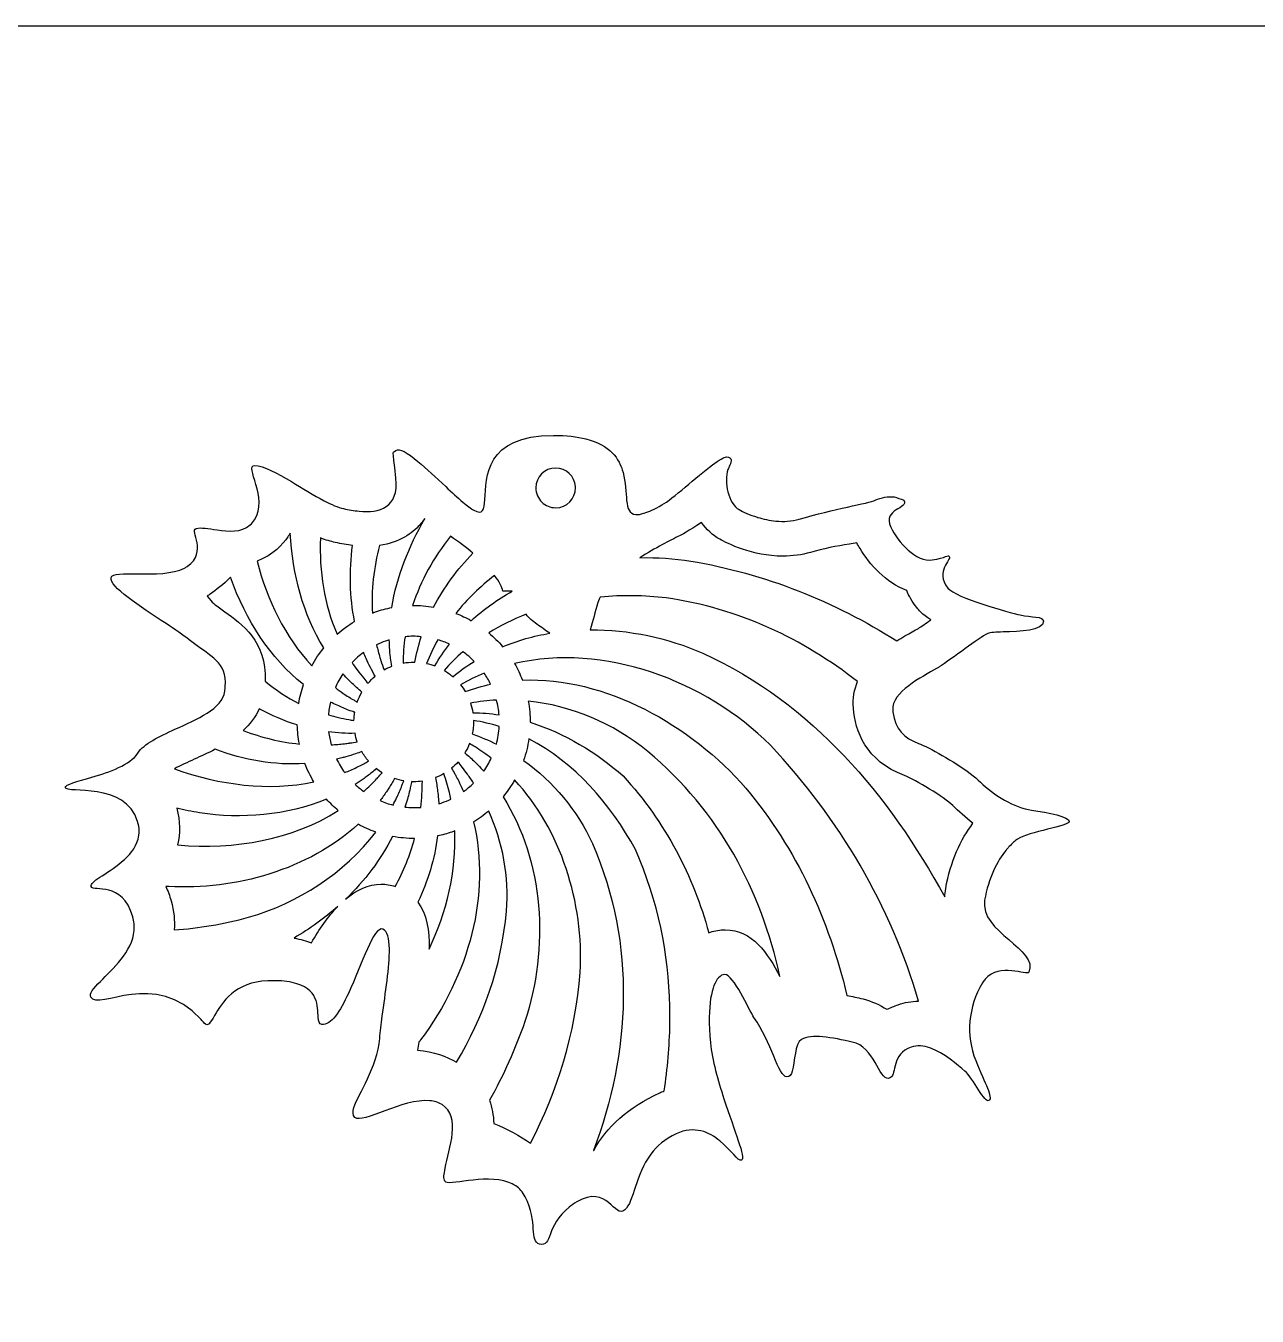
# Model space of a CAD drawing. Extents: x 0 to 395, y 0 to 130.
# Drawn here: x 271 to 333, y 65.1 to 130.1 of the extents above; entities that cross this region are included whole.
import ezdxf

# ---------------------------------------------------------------- set-up
doc = ezdxf.new("R2010")
doc.units = 0
doc.header["$MEASUREMENT"] = 0
doc.layers.add('DEFAULT', color=18, linetype='CONTINUOUS')

msp = doc.modelspace()

# ---------------------------------------------------------------- linework, layer by layer
at = {"layer": 'DEFAULT', "color": 18}
msp.add_lwpolyline([(395.05, 0.05), (0.05, 0.05), (0.05, 130.05), (395.05, 130.05)], close=True, dxfattribs=at)
at = {"layer": 'DEFAULT', "color": 240}
for points, knots in [([(320.374, 88.533), (320.385, 88.548), (320.395, 88.558), (320.406, 88.572), (320.448, 88.622), (320.487, 88.668), (320.526, 88.71), (320.674, 88.869), (320.818, 88.996), (320.95, 89.084), (321.485, 89.451), (323.549, 89.736), (323.552, 89.969), (323.56, 90.192), (322.487, 90.435), (321.651, 90.544), (320.794, 90.657), (319.735, 91.299), (319.072, 91.955), (318.536, 92.481), (317.305, 93.247), (316.465, 93.673), (316.264, 93.772), (316.088, 93.85), (315.95, 93.903), (315.255, 94.167), (314.765, 94.598), (314.67, 95.494), (314.663, 95.526), (314.663, 95.554), (314.659, 95.586), (314.588, 96.485), (316.134, 97.251), (316.864, 97.677), (316.91, 97.702), (316.952, 97.727), (316.991, 97.752), (317.647, 98.157), (318.994, 99.233), (319.443, 99.431), (319.573, 99.491), (319.866, 99.508), (320.212, 99.519), (321.055, 99.551), (322.237, 99.554), (322.251, 100.066), (322.261, 100.313), (321.623, 100.242), (321.08, 100.373), (320.533, 100.503), (317.823, 101.23), (317.432, 101.731), (316.758, 102.595), (317.633, 103.149), (317.503, 103.325), (317.439, 103.414), (317.351, 103.258), (316.645, 103.142), (315.845, 103.011), (314.909, 104.056), (314.56, 104.797), (314.116, 105.742), (315.495, 105.7), (315.217, 106.158), (315.051, 106.215), (314.888, 106.271), (314.723, 106.328), (314.44, 106.342), (314.084, 106.296), (313.777, 106.155), (313.442, 105.996), (311.668, 105.7), (309.946, 105.199), (309.561, 105.086), (309.163, 105.065), (308.771, 105.103), (308.443, 105.132), (308.126, 105.206), (307.847, 105.29), (307.844, 105.294), (307.84, 105.294), (307.836, 105.294), (307.833, 105.294), (307.829, 105.297), (307.826, 105.297), (307.441, 105.417), (307.124, 105.566), (306.919, 105.678), (306.386, 105.978), (306.136, 107.079), (306.354, 107.7), (306.379, 107.767), (306.418, 107.841), (306.45, 107.919), (306.534, 108.116), (306.591, 108.314), (306.281, 108.331), (306.161, 108.338), (305.903, 108.18), (305.579, 107.94), (304.774, 107.329), (303.554, 106.208), (303.031, 105.915), (302.658, 105.707), (302.365, 105.569), (302.132, 105.499), (302.129, 105.499), (302.121, 105.499), (302.118, 105.495), (301.959, 105.442), (301.825, 105.424), (301.716, 105.435), (301.06, 105.481), (301.349, 106.543), (301.07, 107.555), (300.88, 108.254), (300.421, 108.931), (299.2, 109.242), (298.759, 109.354), (298.22, 109.418), (297.56, 109.418), (294.113, 109.418), (294.18, 107.287), (294.11, 106.19), (294.078, 105.678), (294.015, 105.389), (293.549, 105.657), (293.408, 105.735), (293.228, 105.865), (293.002, 106.059), (292.738, 106.282), (292.445, 106.553), (292.138, 106.836), (291.662, 107.28), (291.16, 107.753), (290.73, 108.109), (290.212, 108.54), (289.795, 108.804), (289.629, 108.656), (289.432, 108.48), (289.464, 108.928), (289.629, 107.262), (289.781, 105.753), (288.801, 105.506), (287.777, 105.601), (287.513, 105.626), (287.244, 105.671), (286.991, 105.728), (286.712, 105.788), (286.377, 105.936), (286.017, 106.127), (285.492, 106.398), (284.913, 106.765), (284.363, 107.09), (283.636, 107.527), (282.955, 107.894), (282.525, 107.901), (281.956, 107.912), (283.234, 106.254), (282.507, 105.167), (282.44, 105.068), (282.366, 104.984), (282.288, 104.916), (281.833, 104.514), (281.191, 104.571), (280.616, 104.655), (280.192, 104.719), (279.808, 104.797), (279.561, 104.726), (279.212, 104.627), (280.186, 103.558), (279.117, 102.817), (279.074, 102.789), (279.032, 102.761), (278.983, 102.736), (278.397, 102.426), (277.427, 102.433), (276.626, 102.444), (275.914, 102.451), (275.335, 102.465), (275.282, 102.253), (275.165, 101.809), (276.749, 100.807), (278.058, 99.935), (278.499, 99.642), (278.905, 99.364), (279.209, 99.127), (280.341, 98.238), (281.117, 98.02), (281.032, 96.774), (281.029, 96.697), (281.018, 96.616), (281.008, 96.527), (280.948, 96.09), (280.595, 95.737), (280.116, 95.43), (279.65, 95.13), (279.064, 94.873), (278.499, 94.615), (277.695, 94.252), (276.937, 93.889), (276.63, 93.419), (276.626, 93.416), (276.626, 93.412), (276.623, 93.409), (276.252, 92.823), (275.197, 92.46), (274.315, 92.199), (273.571, 91.977), (272.954, 91.828), (272.975, 91.677), (273.028, 91.356), (276.002, 91.977), (276.619, 89.969), (276.721, 89.641), (276.718, 89.348), (276.64, 89.08), (276.39, 88.17), (275.321, 87.57), (274.711, 87.161), (274.425, 86.967), (274.241, 86.815), (274.283, 86.692), (274.39, 86.396), (275.847, 87.006), (276.372, 85.175), (276.443, 84.935), (276.46, 84.699), (276.443, 84.477), (276.348, 83.408), (275.36, 82.533), (274.739, 81.915), (274.397, 81.57), (274.163, 81.305), (274.259, 81.125), (274.644, 80.405), (277.487, 82.564), (279.811, 79.996), (279.865, 79.94), (279.914, 79.88), (279.967, 79.816), (280.15, 79.598), (280.274, 79.823), (280.493, 80.201), (280.863, 80.836), (281.512, 81.894), (283.184, 81.947), (283.682, 81.961), (284.077, 81.929), (284.394, 81.862), (285.756, 81.57), (285.682, 80.635), (285.71, 80.109), (285.724, 79.901), (285.753, 79.756), (285.893, 79.742), (286.366, 79.693), (286.818, 80.413), (287.238, 81.312), (287.922, 82.783), (288.514, 84.723), (288.973, 84.547), (289.203, 84.455), (289.291, 84.081), (289.298, 83.549), (289.308, 82.663), (289.097, 81.333), (288.938, 80.155), (288.889, 79.76), (288.839, 79.382), (288.811, 79.044), (288.681, 77.548), (287.735, 76.285), (287.516, 75.562), (287.446, 75.343), (287.449, 75.174), (287.562, 75.064), (287.943, 74.705), (289.954, 76.035), (291.337, 75.901), (291.559, 75.879), (291.767, 75.823), (291.951, 75.71), (292.914, 75.117), (292.307, 73.477), (292.106, 72.5), (292.046, 72.211), (292.025, 71.978), (292.088, 71.851), (292.243, 71.544), (294.043, 72.253), (295.309, 71.787), (295.433, 71.745), (295.55, 71.688), (295.662, 71.618), (295.859, 71.494), (296.018, 71.3), (296.142, 71.057), (296.798, 69.787), (296.332, 68.82), (296.865, 68.683), (297.514, 68.517), (297.186, 69.603), (298.357, 70.538), (298.47, 70.63), (298.593, 70.718), (298.738, 70.806), (300.291, 71.741), (300.65, 69.914), (301.162, 70.401), (301.628, 70.845), (301.691, 72.158), (302.471, 73.212), (302.77, 73.615), (303.173, 73.978), (303.744, 74.239), (304.679, 74.666), (305.413, 74.32), (305.953, 73.875), (306.521, 73.41), (306.877, 72.831), (307.032, 72.902), (307.268, 73.015), (306.679, 74.391), (306.153, 75.996), (305.847, 76.931), (305.561, 77.94), (305.476, 78.818), (305.289, 80.758), (305.55, 81.735), (305.882, 82.095), (305.981, 82.208), (306.09, 82.261), (306.196, 82.265), (306.633, 82.282), (307.42, 80.455), (307.667, 80.102), (308.531, 78.881), (308.898, 77.111), (309.322, 77.103), (309.459, 77.1), (309.54, 77.22), (309.597, 77.396), (309.745, 77.873), (309.706, 78.79), (310.059, 78.991), (310.546, 79.266), (311.561, 79.111), (312.684, 78.839), (312.729, 78.829), (312.772, 78.814), (312.814, 78.797), (313.82, 78.423), (314.014, 76.751), (314.539, 77.068), (314.867, 77.269), (314.592, 78.254), (315.583, 78.603), (315.883, 78.709), (316.208, 78.677), (316.525, 78.568), (317.256, 78.321), (317.954, 77.675), (318.282, 77.4), (318.727, 77.029), (319.302, 75.738), (319.506, 75.908), (319.715, 76.08), (319.312, 76.733), (318.836, 77.925), (318.328, 79.199), (318.455, 80.624), (319.178, 81.841), (319.221, 81.908), (319.263, 81.972), (319.309, 82.025), (320.039, 82.878), (321.425, 82.194), (321.51, 82.378), (322.05, 83.528), (319.016, 84.399), (319.288, 86.008), (319.478, 87.129), (319.926, 87.987), (320.374, 88.533)], [1, 1, 1, 1, 2, 2, 2, 3, 3, 3, 4, 4, 4, 5, 5, 5, 6, 6, 6, 7, 7, 7, 8.013454, 8.013454, 8.013454, 9.013454, 9.013454, 9.013454, 10.013454, 10.013454, 10.013454, 11.013454, 11.013454, 11.013454, 12.013454, 12.013454, 12.013454, 13.013454, 13.013454, 13.013454, 14.013454, 14.013454, 14.013454, 15.013454, 15.013454, 15.013454, 16.013454, 16.013454, 16.013454, 17.013454, 17.013454, 17.013454, 18.013454, 18.013454, 18.013454, 19.013454, 19.013454, 19.013454, 20.013454, 20.013454, 20.013454, 21.013454, 21.013454, 21.013454, 22.013454, 22.013454, 22.013454, 23.013454, 23.013454, 23.013454, 24.013454, 24.013454, 24.013454, 25.013454, 25.013454, 25.013454, 26.034454, 26.034454, 26.034454, 27.034454, 27.034454, 27.034454, 28.034454, 28.034454, 28.034454, 29.034454, 29.034454, 29.034454, 30.034454, 30.034454, 30.034454, 31.034454, 31.034454, 31.034454, 32.034454, 32.034454, 32.034454, 33.034454, 33.034454, 33.034454, 34.044454, 34.044454, 34.044454, 35.044454, 35.044454, 35.044454, 36.044454, 36.044454, 36.044454, 37.044454, 37.044454, 37.044454, 38.054454, 38.054454, 38.054454, 39.054454, 39.054454, 39.054454, 40.054454, 40.054454, 40.054454, 41.054454, 41.054454, 41.054454, 42.054454, 42.054454, 42.054454, 43.054454, 43.054454, 43.054454, 44.054454, 44.054454, 44.054454, 45.054454, 45.054454, 45.054454, 46.054454, 46.054454, 46.054454, 47.054454, 47.054454, 47.054454, 48.054454, 48.054454, 48.054454, 49.054454, 49.054454, 49.054454, 50.054454, 50.054454, 50.054454, 51.054454, 51.054454, 51.054454, 52.054454, 52.054454, 52.054454, 53.054454, 53.054454, 53.054454, 54.054454, 54.054454, 54.054454, 55.054454, 55.054454, 55.054454, 56.054454, 56.054454, 56.054454, 57.054454, 57.054454, 57.054454, 58.054454, 58.054454, 58.054454, 59.054454, 59.054454, 59.054454, 60.054454, 60.054454, 60.054454, 61.054454, 61.054454, 61.054454, 62.054454, 62.054454, 62.054454, 63.054454, 63.054454, 63.054454, 64.054454, 64.054454, 64.054454, 65.054454, 65.054454, 65.054454, 66.054454, 66.054454, 66.054454, 67.054454, 67.054454, 67.054454, 68.054454, 68.054454, 68.054454, 69.054454, 69.054454, 69.054454, 70.054454, 70.054454, 70.054454, 71.054454, 71.054454, 71.054454, 72.054454, 72.054454, 72.054454, 73.054454, 73.054454, 73.054454, 74.054454, 74.054454, 74.054454, 75.054454, 75.054454, 75.054454, 76.054454, 76.054454, 76.054454, 77.054454, 77.054454, 77.054454, 78.054454, 78.054454, 78.054454, 79.054454, 79.054454, 79.054454, 80.054454, 80.054454, 80.054454, 81.054454, 81.054454, 81.054454, 82.054454, 82.054454, 82.054454, 83.054454, 83.054454, 83.054454, 84.054454, 84.054454, 84.054454, 85.054454, 85.054454, 85.054454, 86.054454, 86.054454, 86.054454, 87.068596, 87.068596, 87.068596, 88.068596, 88.068596, 88.068596, 89.068596, 89.068596, 89.068596, 90.068596, 90.068596, 90.068596, 91.068596, 91.068596, 91.068596, 92.082738, 92.082738, 92.082738, 93.082738, 93.082738, 93.082738, 94.082738, 94.082738, 94.082738, 95.082738, 95.082738, 95.082738, 96.082738, 96.082738, 96.082738, 97.082738, 97.082738, 97.082738, 98.093738, 98.093738, 98.093738, 99.093738, 99.093738, 99.093738, 100.103738, 100.103738, 100.103738, 101.103738, 101.103738, 101.103738, 102.103738, 102.103738, 102.103738, 103.103738, 103.103738, 103.103738, 104.103738, 104.103738, 104.103738, 105.112738, 105.112738, 105.112738, 106.112738, 106.112738, 106.112738, 107.112738, 107.112738, 107.112738, 108.112738, 108.112738, 108.112738, 109.122738, 109.122738, 109.122738, 110.122738, 110.122738, 110.122738, 111.122738, 111.122738, 111.122738, 112.122738, 112.122738, 112.122738, 113.122738, 113.122738, 113.122738, 114.122738, 114.122738, 114.122738, 115.122738, 115.122738, 115.122738, 116.122738, 116.122738, 116.122738, 117.122738, 117.122738, 117.122738, 118.122738, 118.122738, 118.122738, 119.122738, 119.122738, 119.122738, 120.122738, 120.122738, 120.122738, 121.122738, 121.122738, 121.122738, 122.122738, 122.122738, 122.122738, 123.122738, 123.122738, 123.122738, 124.122738, 124.122738, 124.122738, 125.122738, 125.122738, 125.122738, 126.122738, 126.122738, 126.122738, 127.122738, 127.122738, 127.122738, 128.122738, 128.122738, 128.122738, 129.122738, 129.122738, 129.122738, 129.122738]), ([(297.676, 107.774), (298.209, 107.774), (298.643, 107.361), (298.675, 106.836), (298.678, 106.814), (298.678, 106.793), (298.678, 106.772), (298.678, 106.222), (298.23, 105.774), (297.676, 105.774), (297.405, 105.774), (297.161, 105.883), (296.981, 106.056), (296.795, 106.239), (296.678, 106.493), (296.678, 106.772), (296.678, 107.326), (297.126, 107.774), (297.676, 107.774)], [1, 1, 1, 1, 2, 2, 2, 3, 3, 3, 4, 4, 4, 5, 5, 5, 6, 6, 6, 7, 7, 7, 7]), ([(288.801, 103.876), (289.82, 104.02), (290.459, 104.493), (290.826, 104.899), (290.91, 104.994), (291.002, 105.107), (291.087, 105.23), (290.282, 103.833), (289.672, 102.299), (289.421, 100.747), (289.146, 100.697), (288.871, 100.623), (288.599, 100.528), (288.547, 100.51), (288.494, 100.489), (288.441, 100.471), (288.377, 101.611), (288.511, 102.757), (288.801, 103.876)], [1, 1, 1, 1, 2, 2, 2, 3, 3, 3, 4, 4, 4, 5, 5, 5, 6, 6, 6, 7, 7, 7, 7]), ([(303.913, 104.363), (303.938, 104.373), (304.397, 104.61), (305.021, 105.026), (305.268, 104.684), (305.579, 104.391), (305.949, 104.183), (306.305, 103.985), (307.582, 103.333), (309.12, 103.333), (309.607, 103.333), (310.077, 103.4), (310.514, 103.527), (311.142, 103.71), (311.844, 103.841), (312.472, 103.939), (312.602, 103.96), (312.729, 103.982), (312.853, 103.999), (312.899, 103.908), (312.952, 103.816), (313.008, 103.721), (313.488, 102.913), (314.313, 102.01), (315.361, 101.6), (315.474, 101.325), (315.64, 101.039), (315.866, 100.747), (315.957, 100.63), (316.127, 100.412), (316.571, 100.129), (316.328, 99.953), (316.095, 99.791), (315.947, 99.699), (315.862, 99.65), (315.756, 99.59), (315.64, 99.523), (315.41, 99.396), (315.142, 99.244), (314.86, 99.064), (311.731, 101.054), (308.221, 102.461), (304.478, 103.086), (303.638, 103.22), (302.782, 103.276), (301.924, 103.255), (302.682, 103.738), (303.458, 104.13), (303.913, 104.363)], [1, 1, 1, 1, 2, 2, 2, 3, 3, 3, 4, 4, 4, 5, 5, 5, 6, 6, 6, 7, 7, 7, 8, 8, 8, 9, 9, 9, 10, 10, 10, 11, 11, 11, 12, 12, 12, 13, 13, 13, 14, 14, 14, 15, 15, 15, 16, 16, 16, 17, 17, 17, 17]), ([(284.179, 104.303), (284.211, 104.35), (284.243, 104.397), (284.274, 104.444), (284.285, 104.458), (284.296, 104.476), (284.306, 104.49), (284.422, 102.408), (284.955, 100.394), (285.992, 98.711), (285.763, 98.432), (285.559, 98.129), (285.386, 97.812), (284.049, 99.265), (283.131, 101.121), (282.634, 103.079), (283.46, 103.407), (283.936, 103.936), (284.179, 104.303)], [0, 0, 0, 0, 0.482597, 0.482597, 0.482597, 1.482597, 1.482597, 1.482597, 2.482597, 2.482597, 2.482597, 3.482597, 3.482597, 3.482597, 4.482597, 4.482597, 4.482597, 5.482597, 5.482597, 5.482597, 5.482597]), ([(285.823, 104.253), (286.098, 104.151), (286.349, 104.073), (286.571, 104.024), (286.881, 103.953), (287.171, 103.904), (287.446, 103.876), (287.273, 102.578), (287.294, 101.283), (287.548, 100.045), (287.231, 99.858), (286.934, 99.642), (286.662, 99.403), (286.013, 100.912), (285.76, 102.563), (285.823, 104.253)], [1, 1, 1, 1, 2, 2, 2, 3, 3, 3, 4, 4, 4, 5, 5, 5, 6, 6, 6, 6]), ([(292.375, 104.338), (292.798, 104.059), (293.179, 103.766), (293.51, 103.481), (292.716, 102.669), (292.042, 101.759), (291.528, 100.764), (291.182, 100.828), (290.826, 100.856), (290.469, 100.852), (290.878, 102.094), (291.538, 103.269), (292.375, 104.338)], [1, 1, 1, 1, 2, 2, 2, 3, 3, 3, 4, 4, 4, 5, 5, 5, 5]), ([(281.014, 100.535), (280.842, 100.655), (280.655, 100.789), (280.454, 100.948), (280.348, 101.029), (280.256, 101.142), (280.122, 101.325), (280.172, 101.357), (280.221, 101.389), (280.267, 101.42), (280.563, 101.625), (280.954, 101.897), (281.293, 102.271), (282.073, 100.119), (283.283, 98.196), (284.973, 96.87), (284.867, 96.563), (284.786, 96.242), (284.737, 95.917), (284.144, 96.21), (283.576, 96.58), (283.043, 97.039), (283.114, 99.046), (281.861, 99.932), (281.014, 100.535)], [1, 1, 1, 1, 2, 2, 2, 3, 3, 3, 4, 4, 4, 5, 5, 5, 6, 6, 6, 7, 7, 7, 8, 8, 8, 9, 9, 9, 9]), ([(294.593, 102.366), (294.84, 102.045), (294.985, 101.773), (295.009, 101.576), (295.168, 101.572), (295.327, 101.569), (295.486, 101.565), (294.738, 101.149), (294.043, 100.655), (293.422, 100.083), (293.171, 100.228), (292.914, 100.352), (292.646, 100.454), (293.21, 101.159), (293.87, 101.798), (294.593, 102.366)], [1, 1, 1, 1, 2, 2, 2, 3.351333, 3.351333, 3.351333, 4.351333, 4.351333, 4.351333, 5.351333, 5.351333, 5.351333, 6.351333, 6.351333, 6.351333, 6.351333]), ([(317.326, 86.586), (317.301, 86.445), (317.287, 86.307), (317.273, 86.17), (314.462, 91.289), (310.645, 95.903), (305.095, 98.447), (303.324, 99.223), (301.356, 99.639), (299.412, 99.628), (299.543, 100.083), (299.673, 100.539), (299.803, 100.994), (299.811, 101.022), (299.85, 101.128), (299.92, 101.276), (301.035, 101.382), (302.16, 101.364), (303.239, 101.23), (306.937, 100.701), (310.133, 99.159), (312.888, 97.014), (312.722, 96.619), (312.634, 96.175), (312.673, 95.677), (312.764, 94.538), (313.283, 93.028), (315.252, 92.28), (315.795, 92.075), (317.262, 91.186), (317.679, 90.777), (317.971, 90.488), (318.317, 90.174), (318.698, 89.878), (318.095, 89.08), (317.559, 87.976), (317.326, 86.586)], [1, 1, 1, 1, 2, 2, 2, 3, 3, 3, 4, 4, 4, 8.025765, 8.025765, 8.025765, 9.025765, 9.025765, 9.025765, 10.025765, 10.025765, 10.025765, 11.025765, 11.025765, 11.025765, 12.025765, 12.025765, 12.025765, 13.025765, 13.025765, 13.025765, 14.025765, 14.025765, 14.025765, 15.025765, 15.025765, 15.025765, 16.025765, 16.025765, 16.025765, 16.025765]), ([(296.735, 99.904), (296.95, 99.753), (297.165, 99.602), (297.38, 99.452), (296.562, 99.314), (295.768, 99.089), (295.006, 98.775), (294.791, 99.029), (294.558, 99.261), (294.304, 99.47), (294.897, 99.84), (295.532, 100.154), (296.195, 100.408), (296.329, 100.214), (296.512, 100.059), (296.735, 99.904)], [0, 0, 0, 0, 2.233226, 2.233226, 2.233226, 3.233226, 3.233226, 3.233226, 4.233226, 4.233226, 4.233226, 5.233226, 5.233226, 5.233226, 6.233226, 6.233226, 6.233226, 6.233226]), ([(288.656, 98.87), (288.801, 98.944), (288.955, 99.004), (289.111, 99.06), (289.171, 99.082), (289.234, 99.103), (289.294, 99.12), (289.298, 98.951), (289.305, 98.782), (289.316, 98.616), (289.319, 98.559), (289.323, 98.507), (289.33, 98.45), (289.336, 98.365), (289.347, 98.281), (289.358, 98.196), (289.376, 98.062), (289.393, 97.924), (289.418, 97.787), (289.284, 97.737), (289.157, 97.674), (289.033, 97.603), (288.973, 97.759), (288.92, 97.917), (288.871, 98.073), (288.857, 98.122), (288.839, 98.171), (288.825, 98.224), (288.759, 98.439), (288.705, 98.655), (288.656, 98.87)], [1, 1, 1, 1, 2, 2, 2, 3, 3, 3, 4, 4, 4, 5, 5, 5, 6, 6, 6, 7, 7, 7, 8, 8, 8, 9, 9, 9, 10, 10, 10, 11, 11, 11, 11]), ([(289.993, 97.953), (289.989, 98.397), (290.025, 98.842), (290.092, 99.279), (290.367, 99.307), (290.639, 99.307), (290.907, 99.279), (290.772, 98.863), (290.663, 98.436), (290.586, 97.999), (290.566, 97.999), (290.546, 97.999), (290.526, 97.999), (290.342, 97.999), (290.166, 97.981), (289.993, 97.953)], [1, 1, 1, 1, 2, 2, 2, 3, 3, 3, 4, 4, 4, 4.17, 4.17, 4.17, 5.17, 5.17, 5.17, 5.17]), ([(291.588, 97.804), (291.453, 97.857), (291.316, 97.9), (291.171, 97.928), (291.333, 98.341), (291.528, 98.743), (291.742, 99.124), (291.944, 99.064), (292.138, 98.993), (292.325, 98.902), (292.057, 98.556), (291.806, 98.193), (291.588, 97.804)], [1, 1, 1, 1, 2, 2, 2, 3, 3, 3, 4, 4, 4, 5, 5, 5, 5]), ([(314.927, 80.737), (314.74, 80.67), (314.55, 80.596), (314.355, 80.508), (314.007, 80.734), (313.608, 80.921), (313.167, 81.03), (312.871, 81.1), (312.599, 81.16), (312.345, 81.21), (311.449, 85.002), (309.83, 88.562), (307.261, 91.645), (304.51, 94.816), (300.164, 97.268), (296.001, 97.092), (295.888, 97.385), (295.757, 97.66), (295.606, 97.924), (300.089, 98.972), (305.219, 97.085), (308.496, 93.808), (311.971, 90.1), (314.582, 85.697), (315.957, 80.917), (315.601, 80.913), (315.255, 80.854), (314.927, 80.737)], [1, 1, 1, 1, 2, 2, 2, 3, 3, 3, 4, 4, 4, 5, 5, 5, 6, 6, 6, 7, 7, 7, 8, 8, 8, 9, 9, 9, 10, 10, 10, 10]), ([(288.007, 98.482), (288.046, 98.38), (288.088, 98.281), (288.134, 98.178), (288.264, 97.875), (288.416, 97.579), (288.585, 97.289), (288.455, 97.18), (288.335, 97.06), (288.226, 96.93), (288.151, 97.014), (288.077, 97.099), (288.007, 97.184), (287.89, 97.321), (287.785, 97.462), (287.682, 97.603), (287.591, 97.727), (287.502, 97.854), (287.421, 97.981), (287.597, 98.164), (287.795, 98.334), (288.007, 98.482)], [1, 1, 1, 1, 2, 2, 2, 3, 3, 3, 4, 4, 4, 5, 5, 5, 6, 6, 6, 7, 7, 7, 8, 8, 8, 8]), ([(292.501, 97.258), (292.367, 97.378), (292.219, 97.487), (292.064, 97.579), (292.353, 97.914), (292.667, 98.228), (293.002, 98.517), (293.207, 98.376), (293.397, 98.214), (293.57, 98.037), (293.2, 97.808), (292.843, 97.55), (292.501, 97.258)], [1, 1, 1, 1, 2, 2, 2, 3, 3, 3, 4, 4, 4, 5, 5, 5, 5]), ([(287.538, 96.069), (287.488, 96.097), (287.442, 96.125), (287.396, 96.153), (287.372, 96.164), (287.351, 96.178), (287.326, 96.196), (287.224, 96.256), (287.128, 96.319), (287.03, 96.386), (287.012, 96.397), (286.991, 96.411), (286.973, 96.425), (286.839, 96.517), (286.709, 96.616), (286.578, 96.714), (286.68, 96.958), (286.807, 97.187), (286.959, 97.406), (287.054, 97.3), (287.153, 97.194), (287.255, 97.092), (287.312, 97.032), (287.372, 96.972), (287.432, 96.919), (287.502, 96.848), (287.573, 96.781), (287.647, 96.718), (287.732, 96.64), (287.816, 96.566), (287.901, 96.499), (287.905, 96.492), (287.912, 96.489), (287.915, 96.489), (287.82, 96.33), (287.745, 96.161), (287.682, 95.988), (287.633, 96.009), (287.587, 96.037), (287.538, 96.069)], [1, 1, 1, 1, 2, 2, 2, 3, 3, 3, 4, 4, 4, 5, 5, 5, 6, 6, 6, 7, 7, 7, 8, 8, 8, 9, 9, 9, 10, 10, 10, 11, 11, 11, 12, 12, 12, 13, 13, 13, 14, 14, 14, 14]), ([(293.125, 96.51), (293.055, 96.633), (292.974, 96.75), (292.886, 96.859), (293.27, 97.081), (293.669, 97.272), (294.071, 97.438), (294.195, 97.265), (294.304, 97.081), (294.396, 96.887), (293.969, 96.792), (293.542, 96.669), (293.125, 96.51)], [1, 1, 1, 1, 2, 2, 2, 3, 3, 3, 4, 4, 4, 5, 5, 5, 5]), ([(284.765, 93.871), (283.812, 93.966), (282.86, 94.196), (281.932, 94.555), (282.267, 94.862), (282.553, 95.222), (282.747, 95.642), (283.364, 95.307), (284.003, 95.032), (284.662, 94.831), (284.67, 94.513), (284.705, 94.192), (284.765, 93.871)], [1, 1, 1, 1, 2, 2, 2, 3, 3, 3, 4, 4, 4, 5, 5, 5, 5]), ([(286.673, 95.822), (286.867, 95.73), (287.065, 95.645), (287.27, 95.568), (287.308, 95.554), (287.351, 95.536), (287.393, 95.526), (287.432, 95.511), (287.471, 95.497), (287.509, 95.483), (287.524, 95.48), (287.538, 95.476), (287.552, 95.469), (287.531, 95.335), (287.516, 95.197), (287.513, 95.06), (287.428, 95.074), (287.336, 95.085), (287.252, 95.102), (286.903, 95.162), (286.564, 95.24), (286.229, 95.335), (286.243, 95.557), (286.278, 95.776), (286.331, 95.988), (286.444, 95.928), (286.557, 95.871), (286.673, 95.822)], [1, 1, 1, 1, 2, 2, 2, 3, 3, 3, 4, 4, 4, 5.01, 5.01, 5.01, 6.01, 6.01, 6.01, 7.01, 7.01, 7.01, 8.01, 8.01, 8.01, 9.01, 9.01, 9.01, 10.01, 10.01, 10.01, 10.01]), ([(294.695, 96.083), (294.763, 95.836), (294.805, 95.586), (294.826, 95.339), (294.388, 95.409), (293.947, 95.448), (293.503, 95.451), (293.478, 95.617), (293.44, 95.78), (293.387, 95.935), (293.821, 96.012), (294.258, 96.062), (294.695, 96.083)], [1, 1, 1, 1, 2, 2, 2, 3, 3, 3, 4, 4, 4, 5, 5, 5, 5]), ([(306.21, 84.512), (306.178, 84.512), (306.147, 84.512), (306.115, 84.512), (305.864, 84.501), (305.617, 84.448), (305.388, 84.364), (304.609, 87.221), (303.229, 89.913), (301.074, 92.262), (299.74, 93.448), (298.124, 94.418), (296.392, 94.968), (296.396, 95.321), (296.364, 95.677), (296.297, 96.03), (298.438, 95.808), (300.545, 94.943), (302.312, 93.497), (305.942, 90.474), (308.016, 86.487), (308.976, 82.155), (308.352, 83.33), (307.604, 84.512), (306.21, 84.512)], [1, 1, 1, 1, 1.269, 1.269, 1.269, 2.269, 2.269, 2.269, 3.269, 3.269, 3.269, 4.269, 4.269, 4.269, 5.269, 5.269, 5.269, 6.269, 6.269, 6.269, 7.269, 7.269, 7.269, 8.269, 8.269, 8.269, 8.269]), ([(293.478, 94.379), (293.517, 94.573), (293.538, 94.778), (293.538, 94.986), (293.538, 95.009), (293.538, 95.033), (293.538, 95.056), (293.979, 94.989), (294.41, 94.887), (294.829, 94.756), (294.819, 94.453), (294.77, 94.153), (294.688, 93.864), (294.297, 94.062), (293.894, 94.234), (293.478, 94.379)], [1, 1, 1, 1, 2, 2, 2, 2.2, 2.2, 2.2, 3.2, 3.2, 3.2, 4.2, 4.2, 4.2, 5.2, 5.2, 5.2, 5.2]), ([(287.682, 93.987), (287.559, 93.963), (287.439, 93.942), (287.315, 93.924), (287.301, 93.92), (287.291, 93.92), (287.276, 93.92), (287.199, 93.906), (287.121, 93.899), (287.043, 93.889), (287.037, 93.885), (287.03, 93.885), (287.019, 93.885), (286.913, 93.871), (286.807, 93.86), (286.702, 93.853), (286.592, 93.843), (286.482, 93.836), (286.373, 93.829), (286.31, 94.047), (286.268, 94.266), (286.239, 94.485), (286.677, 94.428), (287.121, 94.4), (287.569, 94.411), (287.594, 94.266), (287.633, 94.125), (287.682, 93.987)], [1, 1, 1, 1, 2, 2, 2, 3, 3, 3, 4, 4, 4, 5, 5, 5, 6, 6, 6, 7, 7, 7, 8, 8, 8, 9, 9, 9, 10, 10, 10, 10]), ([(279.466, 93.102), (279.798, 93.254), (280.161, 93.416), (280.521, 93.606), (281.981, 93.046), (283.527, 92.795), (285.047, 92.887), (285.17, 92.562), (285.322, 92.252), (285.495, 91.962), (283.23, 91.49), (280.753, 91.797), (278.471, 92.622), (278.746, 92.777), (279.162, 92.964), (279.466, 93.102)], [1, 1, 1, 1, 2, 2, 2, 3.011, 3.011, 3.011, 4.011, 4.011, 4.011, 5.011, 5.011, 5.011, 6.011, 6.011, 6.011, 6.011]), ([(293.104, 93.423), (293.193, 93.575), (293.27, 93.73), (293.333, 93.896), (293.429, 93.839), (293.524, 93.783), (293.62, 93.726), (293.746, 93.645), (293.874, 93.561), (294.004, 93.469), (294.149, 93.37), (294.29, 93.264), (294.427, 93.155), (294.325, 92.926), (294.198, 92.707), (294.053, 92.502), (293.958, 92.612), (293.859, 92.717), (293.754, 92.82), (293.708, 92.869), (293.662, 92.915), (293.616, 92.957), (293.453, 93.123), (293.281, 93.278), (293.104, 93.423)], [1, 1, 1, 1, 2, 2, 2, 3, 3, 3, 5, 5, 5, 6, 6, 6, 7, 7, 7, 8, 8, 8, 9, 9, 9, 10, 10, 10, 10]), ([(302.922, 76.306), (301.356, 75.59), (300.216, 74.567), (299.599, 73.396), (299.596, 73.396), (299.592, 73.396), (299.589, 73.396), (301.419, 78.352), (301.765, 83.7), (299.529, 88.858), (298.773, 90.523), (297.571, 91.97), (296.061, 93.038), (296.184, 93.395), (296.276, 93.762), (296.329, 94.136), (298.611, 92.943), (300.456, 90.848), (301.695, 88.551), (302.845, 85.958), (303.374, 83.305), (303.427, 80.652), (303.427, 80.648), (303.427, 80.643), (303.427, 80.638), (303.434, 80.356), (303.434, 80.077), (303.43, 79.795), (303.43, 79.788), (303.43, 79.781), (303.43, 79.774), (303.413, 78.649), (303.311, 77.52), (303.141, 76.398), (303.067, 76.37), (302.996, 76.338), (302.922, 76.306)], [1, 1, 1, 1, 2, 2, 2, 2.03, 2.03, 2.03, 3.03, 3.03, 3.03, 4.03, 4.03, 4.03, 5.03, 5.03, 5.03, 6.03, 6.03, 6.03, 7.03, 7.03, 7.03, 7.07, 7.07, 7.07, 8.07, 8.07, 8.07, 8.13, 8.13, 8.13, 9.13, 9.13, 9.13, 10.13, 10.13, 10.13, 10.13]), ([(286.642, 93.113), (286.726, 93.134), (286.814, 93.151), (286.899, 93.176), (286.966, 93.19), (287.033, 93.208), (287.1, 93.229), (287.27, 93.275), (287.436, 93.324), (287.597, 93.381), (287.703, 93.416), (287.805, 93.451), (287.912, 93.49), (288.007, 93.321), (288.12, 93.162), (288.246, 93.017), (288.169, 92.971), (288.088, 92.926), (288.007, 92.88), (287.985, 92.869), (287.968, 92.859), (287.947, 92.848), (287.852, 92.795), (287.756, 92.746), (287.657, 92.7), (287.456, 92.601), (287.255, 92.513), (287.051, 92.432), (286.892, 92.64), (286.754, 92.869), (286.642, 93.113)], [1, 1, 1, 1, 2, 2, 2, 3, 3, 3, 4, 4, 4, 5, 5, 5, 6, 6, 6, 7, 7, 7, 8, 8, 8, 9, 9, 9, 10, 10, 10, 11, 11, 11, 11]), ([(292.596, 92.361), (292.544, 92.46), (292.487, 92.555), (292.431, 92.65), (292.547, 92.746), (292.656, 92.848), (292.755, 92.961), (292.826, 92.88), (292.892, 92.795), (292.96, 92.71), (292.967, 92.707), (292.967, 92.707), (292.967, 92.703), (293.062, 92.587), (293.15, 92.467), (293.235, 92.347), (293.341, 92.202), (293.443, 92.054), (293.538, 91.903), (293.383, 91.744), (293.21, 91.599), (293.03, 91.476), (292.97, 91.62), (292.904, 91.761), (292.832, 91.903), (292.822, 91.931), (292.808, 91.962), (292.79, 91.994), (292.748, 92.086), (292.699, 92.178), (292.646, 92.269), (292.635, 92.301), (292.618, 92.329), (292.596, 92.361)], [1, 1, 1, 1, 2, 2, 2, 3, 3, 3, 4, 4, 4, 5, 5, 5, 6, 6, 6, 7, 7, 7, 8, 8, 8, 9, 9, 9, 10, 10, 10, 11, 11, 11, 12, 12, 12, 12]), ([(287.972, 92.104), (288.116, 92.202), (288.261, 92.312), (288.398, 92.425), (288.479, 92.492), (288.561, 92.559), (288.642, 92.636), (288.734, 92.559), (288.829, 92.492), (288.931, 92.428), (288.861, 92.343), (288.786, 92.259), (288.712, 92.178), (288.695, 92.153), (288.674, 92.132), (288.649, 92.111), (288.575, 92.026), (288.497, 91.945), (288.416, 91.867), (288.395, 91.846), (288.374, 91.825), (288.353, 91.804), (288.243, 91.694), (288.126, 91.585), (288.01, 91.483), (287.859, 91.589), (287.714, 91.708), (287.576, 91.835), (287.71, 91.92), (287.841, 92.008), (287.972, 92.104)], [1, 1, 1, 1, 2, 2, 2, 3, 3, 3, 4, 4, 4, 5, 5, 5, 6, 6, 6, 7, 7, 7, 8, 8, 8, 9, 9, 9, 10, 10, 10, 11, 11, 11, 11]), ([(292.402, 91.102), (292.254, 91.028), (292.099, 90.964), (291.94, 90.908), (291.891, 90.89), (291.842, 90.872), (291.789, 90.858), (291.782, 90.968), (291.774, 91.081), (291.764, 91.19), (291.757, 91.285), (291.746, 91.384), (291.732, 91.483), (291.704, 91.716), (291.665, 91.945), (291.619, 92.178), (291.764, 92.234), (291.905, 92.301), (292.039, 92.379), (292.152, 92.065), (292.251, 91.747), (292.328, 91.426), (292.357, 91.317), (292.378, 91.211), (292.402, 91.102)], [1, 1, 1, 1, 2, 2, 2, 3, 3, 3, 4, 4, 4, 5, 5, 5, 6, 6, 6, 7, 7, 7, 8, 8, 8, 9, 9, 9, 9]), ([(289.15, 91.465), (289.192, 91.522), (289.231, 91.581), (289.266, 91.641), (289.369, 91.8), (289.467, 91.962), (289.559, 92.132), (289.707, 92.079), (289.862, 92.04), (290.021, 92.015), (289.947, 91.807), (289.866, 91.599), (289.774, 91.398), (289.739, 91.313), (289.704, 91.236), (289.665, 91.155), (289.608, 91.035), (289.548, 90.915), (289.485, 90.798), (289.259, 90.851), (289.04, 90.925), (288.829, 91.021), (288.942, 91.165), (289.048, 91.313), (289.15, 91.465)], [1, 1, 1, 1, 2, 2, 2, 3, 3, 3, 4, 4, 4, 5, 5, 5, 6, 6, 6, 7, 7, 7, 8, 8, 8, 9, 9, 9, 9]), ([(290.205, 91.088), (290.243, 91.204), (290.275, 91.327), (290.303, 91.447), (290.325, 91.518), (290.342, 91.589), (290.353, 91.659), (290.377, 91.751), (290.399, 91.846), (290.416, 91.941), (290.419, 91.952), (290.419, 91.962), (290.423, 91.977), (290.459, 91.973), (290.49, 91.973), (290.526, 91.973), (290.674, 91.973), (290.818, 91.984), (290.96, 92.005), (290.96, 91.564), (290.931, 91.119), (290.878, 90.682), (290.611, 90.661), (290.346, 90.664), (290.085, 90.696), (290.127, 90.827), (290.17, 90.954), (290.205, 91.088)], [1, 1, 1, 1, 2, 2, 2, 3, 3, 3, 4, 4, 4, 5, 5, 5, 6, 6, 6, 7, 7, 7, 8, 8, 8, 9, 9, 9, 10, 10, 10, 10]), ([(298.911, 82.363), (298.675, 79.305), (297.768, 76.423), (296.417, 73.759), (296.414, 73.763), (296.41, 73.763), (296.406, 73.766), (295.87, 74.112), (295.253, 74.507), (294.561, 74.754), (294.54, 75.163), (294.473, 75.558), (294.35, 75.925), (295.048, 77.185), (295.644, 78.508), (296.124, 79.89), (297.359, 83.595), (297.087, 87.983), (295.024, 91.218), (295.242, 91.483), (295.44, 91.765), (295.609, 92.061), (297.931, 89.56), (299.105, 85.898), (298.911, 82.363)], [1, 1, 1, 1, 2, 2, 2, 3, 3, 3, 4, 4, 4, 5, 5, 5, 6, 6, 6, 7, 7, 7, 8, 8, 8, 9, 9, 9, 9]), ([(278.588, 90.633), (278.962, 90.544), (279.346, 90.47), (279.734, 90.407), (281.847, 90.082), (284.129, 90.269), (286.13, 91.095), (286.313, 90.887), (286.511, 90.696), (286.723, 90.516), (284.412, 89.052), (281.533, 88.533), (278.63, 88.787), (278.761, 89.363), (278.761, 89.983), (278.588, 90.633)], [1, 1, 1, 1, 2, 2, 2, 3, 3, 3, 4, 4, 4, 5, 5, 5, 6, 6, 6, 6]), ([(292.681, 77.848), (292.191, 78.119), (291.531, 78.395), (290.716, 78.444), (290.744, 78.582), (290.766, 78.723), (290.783, 78.86), (290.811, 78.896), (290.84, 78.927), (290.868, 78.963), (293.323, 82.236), (294.424, 86.322), (293.538, 89.948), (293.81, 90.11), (294.067, 90.294), (294.304, 90.495), (295.013, 88.925), (295.341, 87.193), (295.197, 85.457), (294.939, 82.617), (294.035, 80.092), (292.681, 77.848)], [1, 1, 1, 1, 2, 2, 2, 3, 3, 3, 4, 4, 4, 5, 5, 5, 6, 6, 6, 7, 7, 7, 8, 8, 8, 8]), ([(282.207, 85.147), (280.948, 84.801), (279.699, 84.593), (278.464, 84.508), (278.496, 84.977), (278.45, 85.464), (278.305, 85.972), (278.231, 86.23), (278.143, 86.473), (278.037, 86.703), (278.087, 86.699), (278.136, 86.699), (278.185, 86.696), (281.523, 86.498), (285.234, 87.549), (287.728, 89.828), (288.014, 89.673), (288.31, 89.542), (288.614, 89.437), (287.043, 87.362), (284.677, 85.852), (282.207, 85.147)], [1, 1, 1, 1, 2, 2, 2, 3, 3, 3, 4, 4, 4, 5, 5, 5, 6, 6, 6, 7, 7, 7, 8, 8, 8, 8]), ([(289.594, 86.696), (289.369, 86.773), (289.128, 86.812), (288.885, 86.812), (288.243, 86.812), (287.643, 86.519), (287.097, 86.057), (288.053, 86.981), (288.864, 88.047), (289.46, 89.214), (289.824, 89.147), (290.194, 89.112), (290.571, 89.116), (290.346, 88.279), (290.018, 87.468), (289.594, 86.696)], [1, 1, 1, 1, 2, 2, 2, 3, 3, 3, 4, 4, 4, 5, 5, 5, 6, 6, 6, 6]), ([(291.725, 89.239), (291.969, 89.288), (292.208, 89.355), (292.448, 89.44), (292.498, 89.458), (292.547, 89.475), (292.596, 89.497), (292.681, 87.475), (292.183, 85.401), (291.298, 83.542), (291.316, 84.494), (291.182, 85.309), (290.734, 85.902), (291.238, 86.971), (291.584, 88.096), (291.725, 89.239)], [1, 1, 1, 1, 2, 2, 2, 3, 3, 3, 4, 4, 4, 5, 5, 5, 6, 6, 6, 6]), ([(285.375, 83.859), (285.111, 83.958), (284.821, 84.039), (284.497, 84.099), (285.283, 84.554), (286.031, 85.09), (286.709, 85.694), (286.204, 85.179), (285.76, 84.529), (285.375, 83.859)], [1, 1, 1, 1, 2, 2, 2, 3, 3, 3, 4, 4, 4, 4])]:
    msp.add_open_spline(points, degree=3, knots=knots, dxfattribs=at)

doc.saveas('drawing.dxf')
